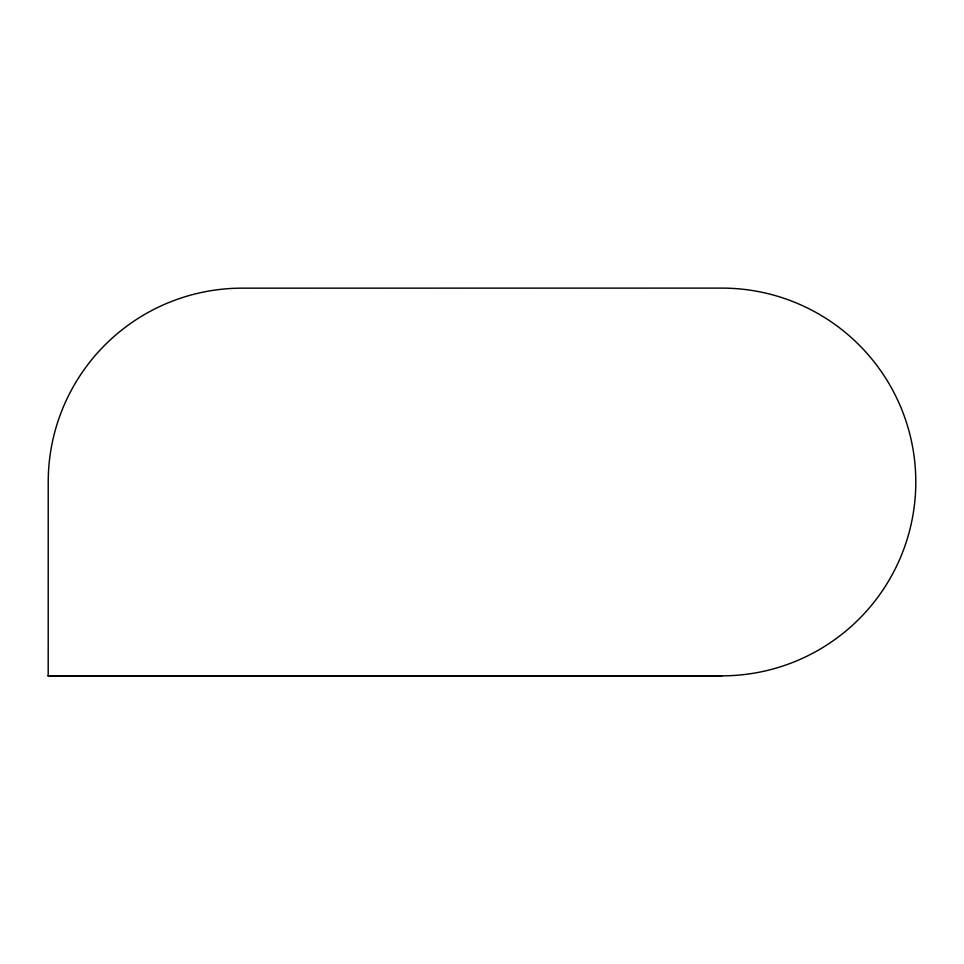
<?xml version="1.0" encoding="UTF-8"?>
<svg xmlns="http://www.w3.org/2000/svg" width="964" height="964" viewBox="0 0 964 964"><rect width="100%" height="100%" fill="white"/><g stroke="black" fill="none" stroke-linecap="round" stroke-linejoin="round"><path stroke-width="1.45" d="M48.2 675.885L48.224 481.976A193.86 193.86 0 0 1 242.06 288.164L721.94 288.115A193.86 193.86 0 0 1 915.8 481.976A193.86 193.86 0 0 1 721.94 675.836L48.2 675.885L721.94 675.836"/></g></svg>
